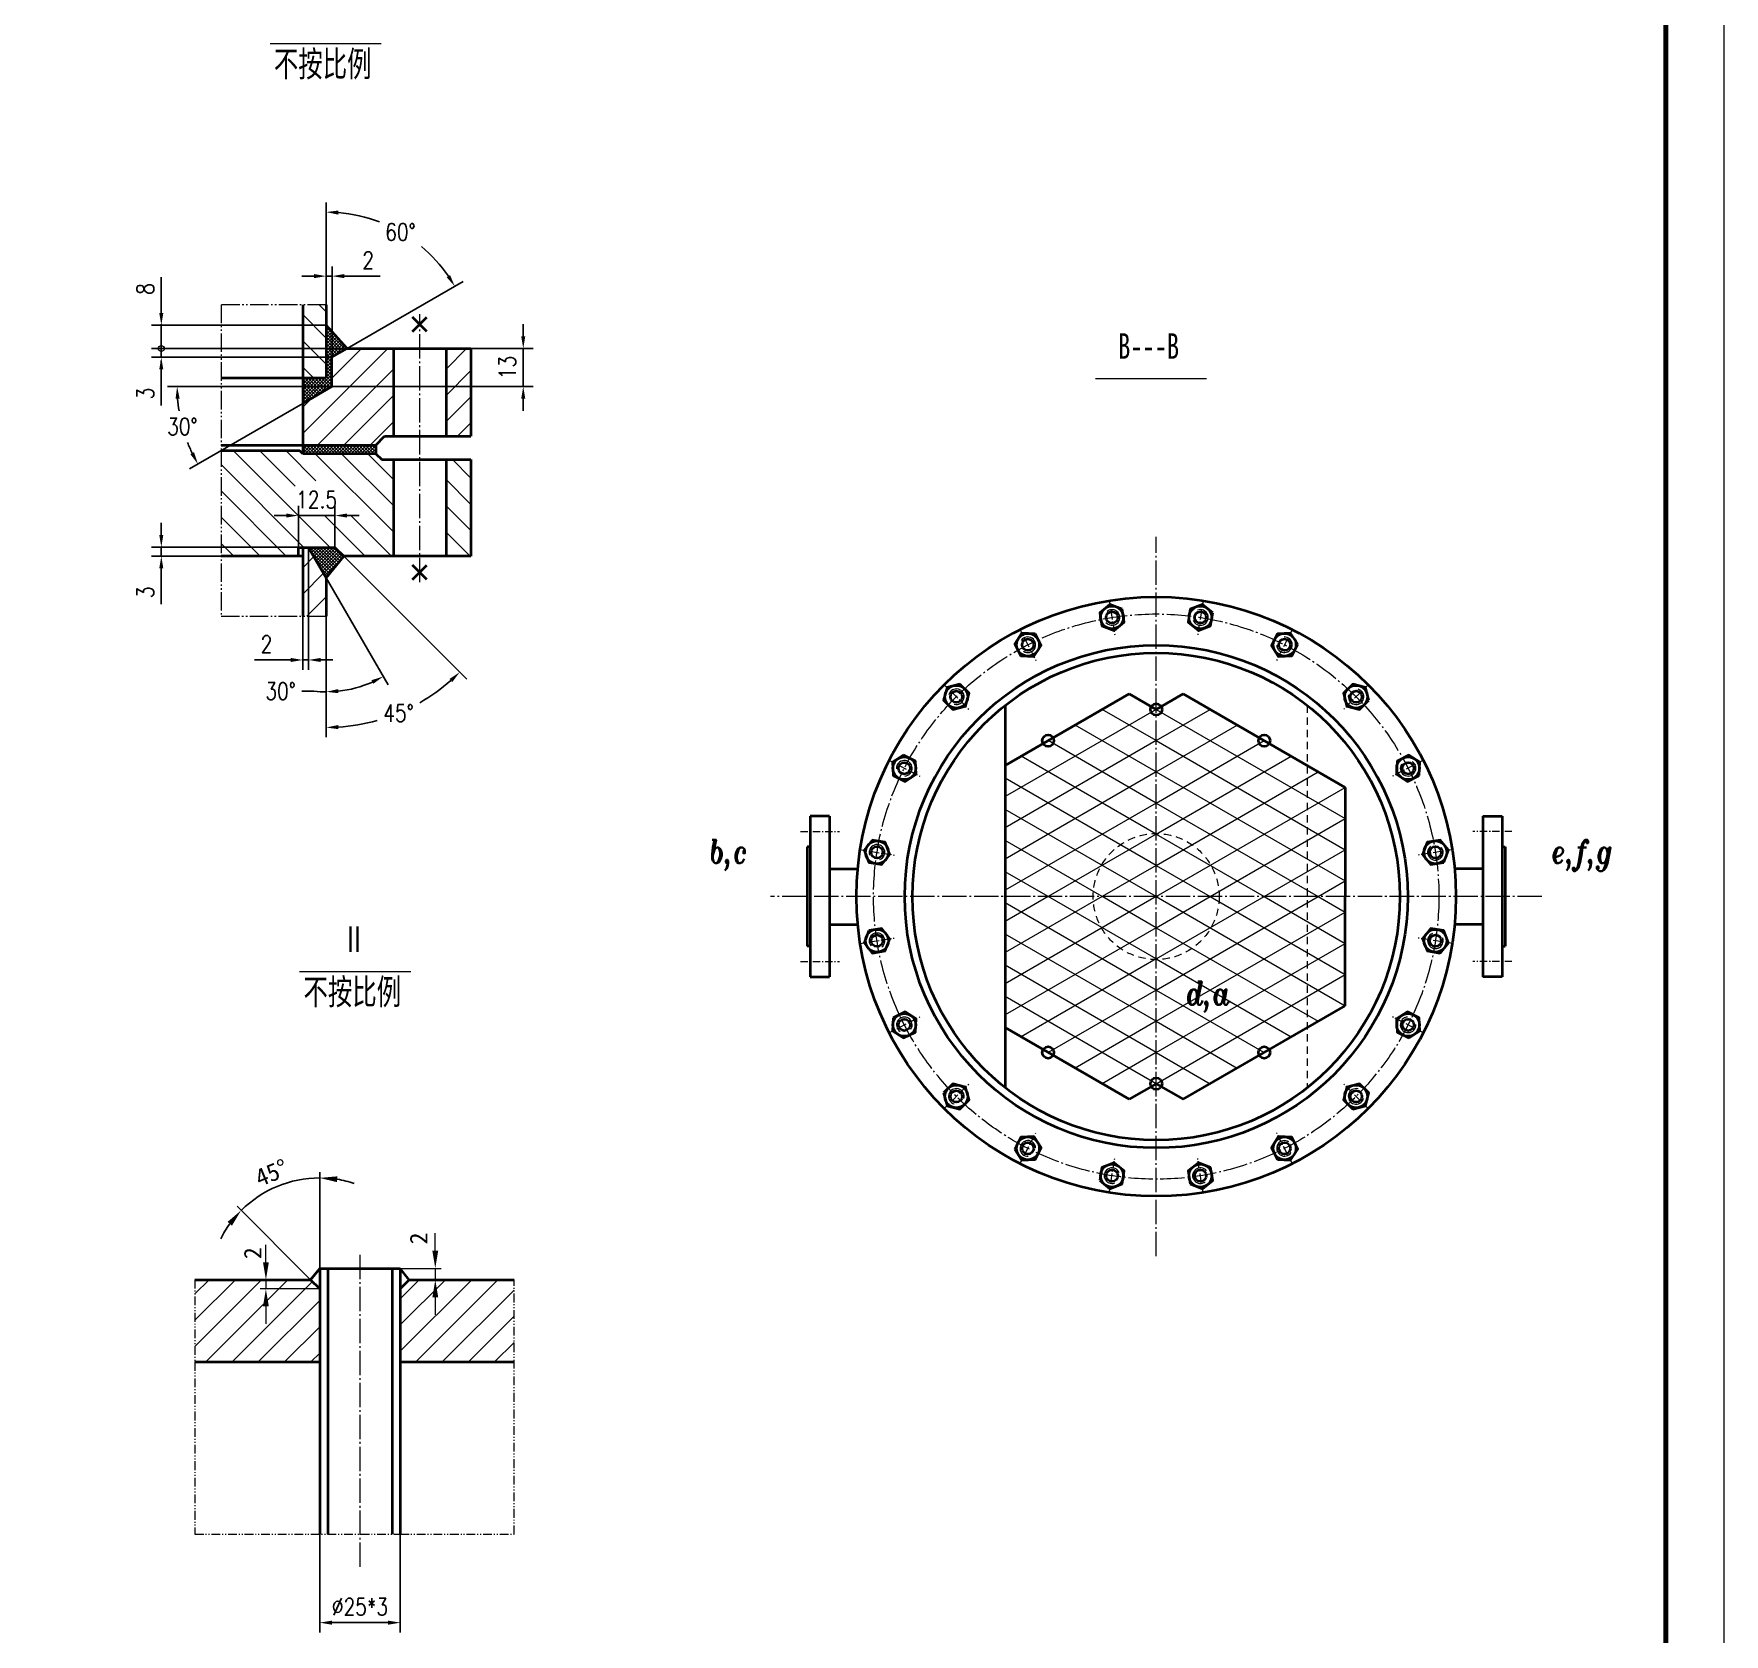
# Model space of a CAD drawing. Extents: x 577 to 4141, y -1551 to 10575.
# Drawn here: x 2407 to 4141, y 7251 to 8893 of the extents above; entities that cross this region are included whole.
import ezdxf

# ---------------------------------------------------------------- set-up
doc = ezdxf.new("R2010")
doc.units = 0
doc.header["$LTSCALE"] = 10
doc.header["$PDMODE"] = 1
for name, pattern in [('JXX-L', [2.95, 1.9, -0.25, 0.15, -0.25, 0.15, -0.25]), ('JXX-S', [1.7, 0.9, -0.2, 0.1, -0.2, 0.1, -0.2]), ('XX-L', [1.25, 0.75, -0.5]), ('ZXX-L', [3.28, 2.5, -0.3, 0.18, -0.3]), ('ZXX-S', [1.27, 0.75, -0.2, 0.12, -0.2])]:
    doc.linetypes.add(name, pattern=pattern)
doc.layers.get('Defpoints').update_dxf_attribs({"linetype": 'CONTINUOUS'})
doc.layers.add('5剖面线层', color=2, linetype='CONTINUOUS')
doc.layers.add('7标注层', color=4, linetype='CONTINUOUS')
for name, color, linetype, lineweight in [('A 粗实线', 1, 'CONTINUOUS', 40), ('B 细实线', 7, 'CONTINUOUS', 18), ('C 文 字', 2, 'CONTINUOUS', 20), ('D 短中心线', 3, 'ZXX-S', 18), ('E 长中心线', 3, 'ZXX-L', 18), ('G 长虚线', 6, 'XX-L', 20), ('H 短双点线', 3, 'JXX-S', 18), ('I 长双点线', 3, 'JXX-L', 18), ('J 标注尺寸', 2, 'CONTINUOUS', 18)]:
    doc.layers.add(name, color=color, linetype=linetype, lineweight=lineweight)
doc.styles.add('ITALICT', font='ITALICT.shx', dxfattribs={"width": 0.7})
doc.styles.get("Standard").update_dxf_attribs({"font": 'SIMFANG.TTF'})
doc.styles.add('style2', font='SIMFANG.TTF', dxfattribs={"width": 0.7})
doc.styles.add('TH_GBDIM', font='romans.shx', dxfattribs={"width": 0.8, "bigfont": 'gbcbig.shx'})
doc.dimstyles.new('TH_GBDIM', dxfattribs={"dimscale": 5, "dimtxt": 3.5, "dimasz": 2.5, "dimexe": 2, "dimexo": 0, "dimgap": 1.5, "dimtad": 1, "dimdec": 1, "dimzin": 0, "dimdsep": 46, "dimtxsty": 'TH_GBDIM', "dimcen": 2.5, "dimclrd": 130, "dimclre": 130, "dimclrt": 3, "dimadec": 0, "dimazin": 0, "dimtfac": 0.714286, "dimtdec": 1, "dimtmove": 0, "dimatfit": 3, "dimfxl": 0, "dimtolj": 1, "dimtzin": 0, "dimlwd": -1, "dimlwe": -1, "dimarcsym": 0})
doc.dimstyles.new('通用标注4.0', dxfattribs={"dimscale": 6, "dimtxt": 3, "dimasz": 3, "dimexe": 1, "dimexo": 0, "dimgap": 1, "dimtad": 1, "dimdec": 0, "dimzin": 0, "dimdsep": 46, "dimtxsty": 'Standard', "dimcen": 0, "dimadec": 0, "dimazin": 0, "dimtfac": 0.375, "dimtdec": 0, "dimtmove": 2, "dimatfit": 3, "dimfxl": 0, "dimtzin": 0, "dimarcsym": 0})

# ---------------------------------------------------------------- blocks, each defined once
blk = doc.blocks.new('*D97')
at = {"layer": '7标注层', "color": 130}
for p, q in [((2706.9, 8615), (2706.9, 8720)), ((2728.5, 8570), (2847.6, 8638.8))]:
    blk.add_line(p, q, dxfattribs=at)
for start, end in [(68.9615, 85.3016), (34.6984, 50.1332)]:
    blk.add_arc((2706.9, 8557.5), 152.5, start, end, dxfattribs=at)
for points in [[(2719.3, 8707.4), (2719.4, 8711.6), (2706.9, 8710)], [(2834, 8645.4), (2830.5, 8643.2), (2838.9, 8633.8)]]:
    blk.add_solid(points, dxfattribs=at)
at = {"layer": 'Defpoints', "color": 0}
for p in [(2804.9, 8674.3), (2706.9, 8615), (2728.5, 8570), (2712.9, 8561), (2706.9, 8540)]:
    blk.add_point(p, dxfattribs=at)
at = {"layer": '7标注层', "color": 3, "insert": (2783.1, 8689.6), "char_height": 17.5, "attachment_point": 5, "style": 'TH_GBDIM'}
blk.add_mtext('\\A1;60°{}{}', dxfattribs=at)
blk = doc.blocks.new('*D96')
at = {"layer": '7标注层', "color": 130}
for p, q in [((2706.9, 8615), (2706.9, 8654.3)), ((2712.9, 8561), (2712.9, 8654.3)), ((2694.4, 8644.3), (2681.9, 8644.3)), ((2706.9, 8644.3), (2712.9, 8644.3)), ((2725.4, 8644.3), (2762.2, 8644.3))]:
    blk.add_line(p, q, dxfattribs=at)
for points in [[(2694.4, 8646.4), (2694.4, 8642.2), (2706.9, 8644.3)], [(2725.4, 8646.4), (2725.4, 8642.2), (2712.9, 8644.3)]]:
    blk.add_solid(points, dxfattribs=at)
at = {"layer": 'Defpoints', "color": 0}
for p in [(2712.9, 8644.3), (2706.9, 8615), (2712.9, 8561)]:
    blk.add_point(p, dxfattribs=at)
at = {"layer": '7标注层', "color": 3, "insert": (2750, 8660.5), "char_height": 17.5, "attachment_point": 5, "style": 'TH_GBDIM'}
blk.add_mtext('\\A1;2{}{}', dxfattribs=at)
blk = doc.blocks.new('*D95')
at = {"layer": '7标注层', "color": 130}
for p, q in [((2909.1, 8582.5), (2909.1, 8595)), ((2855.4, 8570), (2919.1, 8570)), ((2909.1, 8570), (2909.1, 8531)), ((2712.9, 8531), (2919.1, 8531)), ((2909.1, 8518.5), (2909.1, 8506))]:
    blk.add_line(p, q, dxfattribs=at)
for points in [[(2907, 8582.5), (2911.2, 8582.5), (2909.1, 8570)], [(2907, 8518.5), (2911.2, 8518.5), (2909.1, 8531)]]:
    blk.add_solid(points, dxfattribs=at)
at = {"layer": 'Defpoints', "color": 0}
for p in [(2855.4, 8570), (2712.9, 8531), (2909.1, 8531)]:
    blk.add_point(p, dxfattribs=at)
at = {"layer": '7标注层', "color": 3, "insert": (2892.9, 8550.5), "char_height": 17.5, "attachment_point": 5, "rotation": 90, "style": 'TH_GBDIM'}
blk.add_mtext('\\A1;13{}{}', dxfattribs=at)
blk = doc.blocks.new('*D82')
at = {"layer": '7标注层', "color": 130}
for p, q in [((2700.3, 7353.2), (2700.3, 7252.5)), ((2782.9, 7353.2), (2782.9, 7252.5)), ((2712.8, 7262.5), (2770.4, 7262.5))]:
    blk.add_line(p, q, dxfattribs=at)
for points in [[(2712.8, 7264.6), (2712.8, 7260.4), (2700.3, 7262.5)], [(2770.4, 7264.6), (2770.4, 7260.4), (2782.9, 7262.5)]]:
    blk.add_solid(points, dxfattribs=at)
at = {"layer": 'Defpoints', "color": 0}
for p in [(2700.3, 7353.2), (2782.9, 7353.2), (2782.9, 7262.5)]:
    blk.add_point(p, dxfattribs=at)
at = {"layer": '7标注层', "color": 3, "insert": (2741.6, 7278.8), "char_height": 17.5, "attachment_point": 5, "style": 'TH_GBDIM'}
blk.add_mtext('\\A1;%%c25*3{}{}', dxfattribs=at)
blk = doc.blocks.new('*D77')
at = {"layer": 'Defpoints', "color": 0}
for p in [(2670.8, 7715.1), (2691, 7614.3), (2700.3, 7626.1), (2700.3, 7605), (2700.3, 7353.2)]:
    blk.add_point(p, dxfattribs=at)
at = {"layer": 'J 标注尺寸', "color": 0, "lineweight": -2}
for p, q in [((2700.3, 7626.1), (2700.3, 7724.9)), ((2691, 7614.3), (2615.5, 7689.8))]:
    blk.add_line(p, q, dxfattribs=at)
for start, end in [(90, 135), (71.8709, 80.9355), (144.0645, 153.1291)]:
    blk.add_arc((2700.3, 7605), 113.9, start, end, dxfattribs=at)
at = {"layer": 'J 标注尺寸', "color": 0}
for points in [[(2718, 7714.5), (2718.4, 7720.5), (2700.3, 7718.9)], [(2605.8, 7673.8), (2610.3, 7669.9), (2619.7, 7685.6)]]:
    blk.add_solid(points, dxfattribs=at)
at = {"layer": 'J 标注尺寸', "color": 0, "insert": (2650.9, 7724.1), "char_height": 18, "attachment_point": 5, "rotation": 22.5}
blk.add_mtext('45°', dxfattribs=at)
blk = doc.blocks.new('*D98')
at = {"layer": '7标注层', "color": 130}
for p, q in [((2712.9, 8531), (2544, 8531)), ((2682.9, 8513.7), (2566.6, 8446.5))]:
    blk.add_line(p, q, dxfattribs=at)
for start, end in [(184.5088, 189.0063), (201.1675, 205.4912)]:
    blk.add_arc((2712.9, 8531), 158.9, start, end, dxfattribs=at)
for points in [[(2552.4, 8518.4), (2556.6, 8518.6), (2554, 8531)], [(2571.3, 8463.6), (2567.6, 8461.6), (2575.3, 8451.5)]]:
    blk.add_solid(points, dxfattribs=at)
at = {"layer": 'Defpoints', "color": 0}
for p in [(2712.9, 8531), (2712.9, 8531), (2919.1, 8531), (2556.4, 8503.4), (2682.9, 8513.7)]:
    blk.add_point(p, dxfattribs=at)
at = {"layer": '7标注层', "color": 3, "insert": (2559.4, 8489.9), "char_height": 17.5, "attachment_point": 5, "style": 'TH_GBDIM'}
blk.add_mtext('\\A1;30°{}{}', dxfattribs=at)
blk = doc.blocks.new('*D90')
at = {"layer": '7标注层', "color": 130}
for p, q in [((2724.9, 8357), (2851.1, 8230.8)), ((2706.9, 8295.4), (2706.9, 8171.1))]:
    blk.add_line(p, q, dxfattribs=at)
for start, end in [(299.6885, 311.3057), (273.6943, 285.6692)]:
    blk.add_arc((2706.9, 8375), 193.9, start, end, dxfattribs=at)
for points in [[(2833.4, 8230.8), (2836.3, 8227.8), (2844, 8237.9)], [(2719.4, 8179.4), (2719.3, 8183.6), (2706.9, 8181.1)]]:
    blk.add_solid(points, dxfattribs=at)
at = {"layer": 'Defpoints', "color": 0}
for p in [(2715.9, 8366), (2724.9, 8357), (2706.9, 8334.8), (2706.9, 8295.4), (2757.1, 8187.7)]:
    blk.add_point(p, dxfattribs=at)
at = {"layer": '7标注层', "color": 3, "insert": (2781.1, 8195.8), "char_height": 17.5, "attachment_point": 5, "style": 'TH_GBDIM'}
blk.add_mtext('\\A1;45°{}{}', dxfattribs=at)
blk = doc.blocks.new('*D72')
at = {"layer": '7标注层', "color": 130}
for p, q in [((2537.8, 8378.5), (2537.8, 8391)), ((2678.4, 8366), (2527.8, 8366)), ((2537.8, 8366), (2537.8, 8357)), ((2599, 8357), (2527.8, 8357)), ((2537.8, 8344.5), (2537.8, 8307.6))]:
    blk.add_line(p, q, dxfattribs=at)
for points in [[(2535.7, 8378.5), (2539.8, 8378.5), (2537.8, 8366)], [(2535.7, 8344.5), (2539.8, 8344.5), (2537.8, 8357)]]:
    blk.add_solid(points, dxfattribs=at)
at = {"layer": 'Defpoints', "color": 0}
for p in [(2678.4, 8366), (2537.8, 8357), (2599, 8357)]:
    blk.add_point(p, dxfattribs=at)
at = {"layer": '7标注层', "color": 3, "insert": (2521.5, 8319.8), "char_height": 17.5, "attachment_point": 5, "rotation": 90, "style": 'TH_GBDIM'}
blk.add_mtext('\\A1;3{}{}', dxfattribs=at)
blk = doc.blocks.new('*D75')
at = {"layer": '7标注层', "color": 130}
for p, q in [((2665.9, 8398.6), (2653.4, 8398.6)), ((2678.4, 8366), (2678.4, 8408.6)), ((2678.4, 8398.6), (2715.9, 8398.6)), ((2715.9, 8366), (2715.9, 8408.6)), ((2728.4, 8398.6), (2740.9, 8398.6))]:
    blk.add_line(p, q, dxfattribs=at)
for points in [[(2665.9, 8400.7), (2665.9, 8396.5), (2678.4, 8398.6)], [(2728.4, 8400.7), (2728.4, 8396.5), (2715.9, 8398.6)]]:
    blk.add_solid(points, dxfattribs=at)
at = {"layer": 'Defpoints', "color": 0}
for p in [(2715.9, 8398.6), (2678.4, 8366), (2715.9, 8366)]:
    blk.add_point(p, dxfattribs=at)
at = {"layer": '7标注层', "color": 3, "insert": (2697.1, 8414.9), "char_height": 17.5, "attachment_point": 5, "style": 'TH_GBDIM'}
blk.add_mtext('\\A1;12.5{}{}', dxfattribs=at)
blk = doc.blocks.new('*D91')
at = {"layer": '7标注层', "color": 130}
for p, q in [((2688.9, 8366), (2688.9, 8240.4)), ((2682.9, 8295.4), (2682.9, 8240.4)), ((2670.4, 8250.4), (2633.5, 8250.4)), ((2688.9, 8250.4), (2682.9, 8250.4)), ((2701.4, 8250.4), (2713.9, 8250.4))]:
    blk.add_line(p, q, dxfattribs=at)
for points in [[(2670.4, 8252.5), (2670.4, 8248.3), (2682.9, 8250.4)], [(2701.4, 8252.5), (2701.4, 8248.3), (2688.9, 8250.4)]]:
    blk.add_solid(points, dxfattribs=at)
at = {"layer": 'Defpoints', "color": 0}
for p in [(2688.9, 8366), (2682.9, 8295.4), (2682.9, 8250.4)]:
    blk.add_point(p, dxfattribs=at)
at = {"layer": '7标注层', "color": 3, "insert": (2645.7, 8266.6), "char_height": 17.5, "attachment_point": 5, "style": 'TH_GBDIM'}
blk.add_mtext('\\A1;2{}{}', dxfattribs=at)
blk = doc.blocks.new('*D89')
at = {"layer": '7标注层', "color": 130}
for p, q in [((2706.9, 8334.8), (2770.4, 8224.8)), ((2706.9, 8295.4), (2706.9, 8207.7)), ((2694.4, 8218.4), (2681.9, 8218.4))]:
    blk.add_line(p, q, dxfattribs=at)
for start, end in [(276.1206, 293.8794), (263.8794, 270)]:
    blk.add_arc((2706.9, 8334.8), 117.1, start, end, dxfattribs=at)
for points in [[(2719.5, 8216.3), (2719.2, 8220.5), (2706.9, 8217.7)], [(2753.3, 8229.6), (2755.2, 8225.9), (2765.4, 8233.4)]]:
    blk.add_solid(points, dxfattribs=at)
at = {"layer": 'Defpoints', "color": 0}
for p in [(2688.9, 8366), (2706.9, 8334.8), (2706.9, 8334.8), (2706.9, 8295.4), (2746.9, 8224.8)]:
    blk.add_point(p, dxfattribs=at)
at = {"layer": '7标注层', "color": 3, "insert": (2660.1, 8218.4), "char_height": 17.5, "attachment_point": 5, "style": 'TH_GBDIM'}
blk.add_mtext('\\A1;30°{}{}', dxfattribs=at)

msp = doc.modelspace()

# ---------------------------------------------------------------- hatches: boundary and pattern name
at = {"layer": '5剖面线层'}
h = msp.add_hatch(dxfattribs=at)
h.set_pattern_fill('ANSI31', color=256, scale=6, angle=90, style=0)
h.set_pattern_definition([(135, (-12826.385, -5008.993), (-13.470384, -13.470384), [])])
h.paths.add_polyline_path([(2706.87, 8614.99), (2682.87, 8614.99), (2682.87, 8539.99), (2706.87, 8539.99)])
h = msp.add_hatch(dxfattribs=at)
h.set_pattern_fill('ANSI37', color=256, scale=0.75, style=0)
h.set_pattern_definition([(135, (31050.663, -4035.2118), (1.68379802, 1.68379802), []), (45, (31050.663, -4035.2118), (1.68379802, -1.68379802), [])])
h.paths.add_polyline_path([(2706.87, 8593.99), (2728.46, 8569.99), (2712.87, 8560.99), (2712.87, 8530.99), (2682.87, 8513.67), (2682.87, 8539.99), (2706.87, 8539.99)])
h.paths.add_polyline_path([(2682.87, 8470.99), (2757.87, 8470.99), (2757.87, 8461.99), (2682.87, 8461.99)])
h.paths.add_polyline_path([(2688.87, 8365.98), (2715.87, 8365.98), (2724.87, 8356.98), (2706.87, 8334.8)])
h = msp.add_hatch(dxfattribs=at)
h.set_pattern_fill('ANSI31', color=256, scale=6, style=0)
h.set_pattern_definition([(45, (-12826.385, -5008.993), (-13.470384, 13.470384), [])])
h.paths.add_polyline_path([(2682.87, 8295.45), (2706.87, 8295.45), (2706.87, 8334.8), (2688.87, 8365.98), (2682.87, 8365.98)])
at = {"layer": 'B 细实线'}
h = msp.add_hatch(dxfattribs=at)
h.set_pattern_fill('ANSI31', color=256, style=0)
h.set_pattern_definition([(45, (-12284.266, 6267.518), (-13.470384, 13.470384), [])])
h.paths.add_polyline_path([(2572.25, 7530.08), (2700.26, 7530.08), (2700.26, 7605.05), (2691, 7614.3), (2572.25, 7614.3)])
h.paths.add_polyline_path([(2782.93, 7605.05), (2782.93, 7530.08), (2899.62, 7530.08), (2899.62, 7614.3), (2792.18, 7614.3)])

# ---------------------------------------------------------------- linework, layer by layer
at = {"layer": '5剖面线层'}
for p, q in [((2682.87, 8482.72), (2770.14, 8569.99)), ((2712.87, 8539.66), (2743.2, 8569.99)), ((2829.87, 8548.9), (2850.96, 8569.99)), ((2698.08, 8470.99), (2775.87, 8548.78)), ((2829.87, 8521.96), (2855.37, 8547.46)), ((2682.87, 8509.66), (2692.35, 8519.14)), ((2725.02, 8470.99), (2775.87, 8521.84)), ((2829.87, 8495.02), (2855.37, 8520.52)), ((2751.96, 8470.99), (2775.87, 8494.9)), ((2841.78, 8479.99), (2855.37, 8493.58)), ((2710.89, 8365.98), (2611.89, 8464.99)), ((2675.23, 8428.59), (2638.83, 8464.99)), ((2696.37, 8434.39), (2665.77, 8464.99)), ((2683.95, 8365.98), (2599.04, 8450.89)), ((2775.87, 8381.83), (2695.71, 8461.99)), ((2775.87, 8408.77), (2722.65, 8461.99)), ((2775.87, 8435.71), (2749.59, 8461.99)), ((2855.37, 8437.03), (2836.41, 8455.99)), ((2855.37, 8410.09), (2829.87, 8435.59)), ((2666.01, 8356.98), (2599.04, 8423.95)), ((2639.07, 8356.98), (2599.04, 8397.01)), ((2746.84, 8356.98), (2705.19, 8398.63)), ((2773.78, 8356.98), (2732.13, 8398.63)), ((2855.37, 8383.15), (2829.87, 8408.65)), ((2854.6, 8356.98), (2829.87, 8381.71)), ((2612.13, 8356.98), (2599.04, 8370.07))]:
    msp.add_line(p, q, dxfattribs=at)
at = {"layer": '7标注层', "color": 130}
for p, q in [((2537.76, 8606.49), (2537.76, 8643.32)), ((2706.87, 8593.99), (2527.76, 8593.99)), ((2537.76, 8582.49), (2537.76, 8594.99)), ((2537.76, 8569.99), (2537.76, 8593.99)), ((2728.46, 8569.99), (2527.76, 8569.99)), ((2728.46, 8569.99), (2527.76, 8569.99)), ((2537.76, 8569.99), (2537.76, 8560.99)), ((2712.87, 8560.99), (2527.76, 8560.99)), ((2537.76, 8557.49), (2537.76, 8544.99)), ((2537.76, 8548.49), (2537.76, 8511.66))]:
    msp.add_line(p, q, dxfattribs=at)
for points in [[(2535.67, 8606.49), (2539.84, 8606.49), (2537.76, 8593.99)], [(2535.67, 8548.49), (2539.84, 8548.49), (2537.76, 8560.99)]]:
    msp.add_solid(points, dxfattribs=at)
at = {"layer": 'A 粗实线'}
for p, q in [((2682.87, 8614.99), (2682.87, 8461.99)), ((2706.87, 8614.99), (2706.87, 8539.99)), ((2795.53, 8587.43), (2810.22, 8602.11)), ((2810.22, 8587.43), (2795.53, 8602.11)), ((2728.46, 8569.99), (2706.87, 8593.99)), ((2712.87, 8560.99), (2728.46, 8569.99)), ((2728.46, 8569.99), (2855.37, 8569.99)), ((2775.87, 8569.99), (2775.87, 8479.99)), ((2829.87, 8569.99), (2829.87, 8479.99)), ((2855.37, 8569.99), (2855.37, 8479.99)), ((2712.87, 8530.99), (2712.87, 8560.99)), ((2599.04, 8539.99), (2706.87, 8539.99)), ((2682.87, 8539.99), (2706.87, 8539.99)), ((2682.87, 8513.67), (2712.87, 8530.99)), ((2599.04, 8470.99), (2757.87, 8470.99)), ((2679.87, 8464.99), (2599.04, 8464.99)), ((2682.87, 8461.99), (2679.87, 8464.99)), ((2757.87, 8470.99), (2766.87, 8479.99)), ((2757.87, 8470.99), (2757.87, 8461.99)), ((2766.87, 8479.99), (2855.37, 8479.99)), ((2757.87, 8461.99), (2682.87, 8461.99)), ((2757.87, 8461.99), (2763.87, 8455.99)), ((2763.87, 8455.99), (2855.37, 8455.99)), ((2775.87, 8455.99), (2775.87, 8356.98)), ((2829.87, 8455.99), (2829.87, 8356.98)), ((2855.37, 8455.99), (2855.37, 8356.98)), ((2678.37, 8365.98), (2715.87, 8365.98)), ((2678.37, 8356.98), (2678.37, 8365.98)), ((2682.87, 8365.98), (2682.87, 8295.45)), ((2688.87, 8365.98), (2706.87, 8334.8)), ((2715.87, 8365.98), (2724.87, 8356.98)), ((2682.87, 8356.98), (2599.04, 8356.98)), ((2706.87, 8334.8), (2724.87, 8356.98)), ((2855.37, 8356.98), (2724.87, 8356.98)), ((2810.22, 8333.02), (2795.53, 8347.7)), ((2795.53, 8333.02), (2810.22, 8347.7)), ((2706.87, 8334.8), (2706.87, 8295.45)), ((3530.73, 8215.6), (3403.44, 8142.12)), ((3403.44, 8203.76), (3403.44, 7811.45)), ((3558.44, 8199.6), (3530.73, 8215.6)), ((3558.44, 8199.6), (3586.15, 8215.6)), ((3586.15, 8215.6), (3752.43, 8119.6)), ((3752.43, 8119.6), (3752.43, 8007.6)), ((3203.44, 8090.1), (3203.44, 7925.1)), ((3223.44, 8090.1), (3203.44, 8090.1)), ((3223.44, 8090.1), (3223.44, 7925.1)), ((3893.44, 8090.1), (3893.44, 7925.1)), ((3893.44, 8090.1), (3913.44, 8090.1)), ((3913.44, 8090.1), (3913.44, 7925.1)), ((3200.44, 8058.6), (3200.44, 7956.6)), ((3203.44, 8058.6), (3200.44, 8058.6)), ((3913.44, 8058.6), (3916.44, 8058.6)), ((3916.44, 8058.6), (3916.44, 7956.6)), ((3223.44, 8036.1), (3252.26, 8036.1)), ((3893.44, 8036.1), (3864.61, 8036.1)), ((3752.43, 7895.6), (3752.43, 8007.6)), ((3223.44, 7979.1), (3252.26, 7979.1)), ((3893.44, 7979.1), (3864.61, 7979.1)), ((3200.44, 7956.6), (3200.44, 7956.6)), ((3203.44, 7956.6), (3200.44, 7956.6)), ((3913.44, 7956.6), (3916.44, 7956.6)), ((3916.44, 7956.6), (3916.44, 7956.6)), ((3203.44, 7925.1), (3223.44, 7925.1)), ((3913.44, 7925.1), (3893.44, 7925.1)), ((3586.15, 7799.6), (3752.43, 7895.6)), ((3530.73, 7799.6), (3403.44, 7873.09)), ((3558.44, 7815.6), (3530.73, 7799.6)), ((3558.44, 7815.6), (3586.15, 7799.6)), ((2572.25, 7614.3), (2691, 7614.3)), ((2691, 7614.3), (2700.26, 7626.08)), ((2700.26, 7605.05), (2691, 7614.3)), ((2700.26, 7626.08), (2700.26, 7353.17)), ((2700.26, 7626.08), (2782.93, 7626.08)), ((2708.52, 7626.08), (2708.52, 7353.17)), ((2774.66, 7626.08), (2774.66, 7353.17)), ((2782.93, 7626.08), (2782.93, 7353.17)), ((2792.18, 7614.3), (2782.93, 7626.08)), ((2782.93, 7605.05), (2792.18, 7614.3)), ((2792.18, 7614.3), (2899.62, 7614.3)), ((2572.25, 7530.08), (2700.26, 7530.08)), ((2782.93, 7530.08), (2899.62, 7530.08))]:
    msp.add_line(p, q, dxfattribs=at)
at = {"layer": 'A 粗实线', "color": 5, "lineweight": 120}
msp.add_lwpolyline([(4081.15, 5588.94), (4081.15, 10514.94), (727.15, 10514.94), (727.15, 5588.94)], close=True, dxfattribs=at)
at = {"layer": 'A 粗实线'}
for points in [[(3523.56, 8302.53), (3510.96, 8307.37), (3500.47, 8298.87), (3502.58, 8285.54), (3515.18, 8280.7), (3525.68, 8289.2)], [(3616.41, 8298.87), (3605.92, 8307.37), (3593.31, 8302.53), (3591.2, 8289.2), (3601.69, 8280.7), (3614.3, 8285.54)], [(3434.13, 8277.32), (3420.65, 8278.03), (3413.3, 8266.7), (3419.43, 8254.67), (3432.91, 8253.97), (3440.26, 8265.29)], [(3703.58, 8266.7), (3696.22, 8278.03), (3682.74, 8277.32), (3676.61, 8265.29), (3683.97, 8253.97), (3697.45, 8254.67)], [(3356.87, 8225.71), (3343.83, 8222.21), (3340.34, 8209.17), (3349.88, 8199.63), (3362.92, 8203.12), (3366.42, 8216.16)], [(3776.54, 8209.17), (3773.05, 8222.21), (3760.01, 8225.71), (3750.46, 8216.16), (3753.95, 8203.12), (3766.99, 8199.63)], [(3299.34, 8152.74), (3288.02, 8145.39), (3288.72, 8131.91), (3300.75, 8125.78), (3312.08, 8133.13), (3311.37, 8146.61)], [(3828.15, 8131.91), (3828.86, 8145.39), (3817.54, 8152.74), (3805.51, 8146.61), (3804.8, 8133.13), (3816.12, 8125.78)], [(3267.17, 8065.57), (3258.68, 8055.08), (3263.51, 8042.48), (3276.85, 8040.37), (3285.34, 8050.86), (3280.5, 8063.46)], [(3853.36, 8042.48), (3858.2, 8055.08), (3849.71, 8065.57), (3836.37, 8063.46), (3831.53, 8050.86), (3840.03, 8040.37)], [(3263.51, 7972.73), (3258.68, 7960.13), (3267.17, 7949.64), (3280.5, 7951.75), (3285.34, 7964.35), (3276.85, 7974.84)], [(3849.71, 7949.64), (3858.2, 7960.13), (3853.36, 7972.73), (3840.03, 7974.84), (3831.53, 7964.35), (3836.37, 7951.75)], [(3288.72, 7883.3), (3288.02, 7869.82), (3299.34, 7862.47), (3311.37, 7868.6), (3312.08, 7882.08), (3300.75, 7889.43)], [(3817.54, 7862.47), (3828.86, 7869.82), (3828.15, 7883.3), (3816.12, 7889.43), (3804.8, 7882.08), (3805.51, 7868.6)], [(3340.34, 7806.04), (3343.83, 7793), (3356.87, 7789.5), (3366.42, 7799.05), (3362.92, 7812.09), (3349.88, 7815.58)], [(3760.01, 7789.5), (3773.05, 7793), (3776.54, 7806.04), (3766.99, 7815.58), (3753.95, 7812.09), (3750.46, 7799.05)], [(3413.3, 7748.51), (3420.65, 7737.18), (3434.13, 7737.89), (3440.26, 7749.92), (3432.91, 7761.24), (3419.43, 7760.54)], [(3682.74, 7737.89), (3696.22, 7737.18), (3703.58, 7748.51), (3697.45, 7760.54), (3683.97, 7761.24), (3676.61, 7749.92)], [(3500.47, 7716.34), (3510.96, 7707.84), (3523.56, 7712.68), (3525.68, 7726.01), (3515.18, 7734.51), (3502.58, 7729.67)], [(3593.31, 7712.68), (3605.92, 7707.84), (3616.41, 7716.34), (3614.3, 7729.67), (3601.69, 7734.51), (3591.2, 7726.01)]]:
    msp.add_lwpolyline(points, close=True, dxfattribs=at)
for centre, radius in [((3558.44, 8007.6), 307.5), ((3513.07, 8294.03), 11.69), ((3513.07, 8294.03), 6), ((3603.8, 8294.03), 11.69), ((3603.8, 8294.03), 6), ((3426.78, 8266), 11.69), ((3426.78, 8266), 6), ((3690.1, 8266), 11.69), ((3690.1, 8266), 6), ((3558.44, 8007.6), 258), ((3558.44, 8007.6), 250), ((3353.38, 8212.67), 11.69), ((3763.5, 8212.67), 11.69), ((3353.38, 8212.67), 6), ((3558.44, 8199.6), 6), ((3763.5, 8212.67), 6), ((3447.59, 8167.6), 6), ((3669.29, 8167.6), 6), ((3300.05, 8139.26), 11.69), ((3816.83, 8139.26), 11.69), ((3300.05, 8139.26), 6), ((3816.83, 8139.26), 6), ((3272.01, 8052.97), 11.69), ((3844.87, 8052.97), 11.69), ((3272.01, 8052.97), 6), ((3844.87, 8052.97), 6), ((3272.01, 7962.24), 11.69), ((3272.01, 7962.24), 6), ((3844.87, 7962.24), 11.69), ((3844.87, 7962.24), 6), ((3300.05, 7875.95), 11.69), ((3300.05, 7875.95), 6), ((3816.83, 7875.95), 11.69), ((3816.83, 7875.95), 6), ((3447.59, 7847.6), 6), ((3669.29, 7847.6), 6), ((3558.44, 7815.6), 6), ((3353.38, 7802.54), 11.69), ((3353.38, 7802.54), 6), ((3763.5, 7802.54), 11.69), ((3763.5, 7802.54), 6), ((3426.78, 7749.21), 11.69), ((3426.78, 7749.21), 6), ((3690.1, 7749.21), 11.69), ((3690.1, 7749.21), 6), ((3513.07, 7721.18), 11.69), ((3513.07, 7721.18), 6), ((3603.8, 7721.18), 11.69), ((3603.8, 7721.18), 6)]:
    msp.add_circle(centre, radius, dxfattribs=at)
at = {"layer": 'B 细实线'}
for p, q in [((3558.44, 8199.6), (3403.44, 8110.12)), ((3558.44, 8167.6), (3503.01, 8199.6)), ((3558.44, 8167.6), (3613.86, 8199.6)), ((3558.44, 8199.6), (3752.43, 8087.6)), ((3558.44, 8135.6), (3475.3, 8183.6)), ((3558.44, 8135.6), (3641.58, 8183.6)), ((3558.44, 8167.6), (3403.44, 8078.12)), ((3558.44, 8071.6), (3419.87, 8151.6)), ((3558.44, 8103.6), (3447.59, 8167.6)), ((3558.44, 8103.6), (3669.29, 8167.6)), ((3558.44, 8167.6), (3752.43, 8055.6)), ((3558.44, 8071.6), (3697, 8151.6)), ((3558.44, 8135.6), (3403.44, 8046.12)), ((3558.44, 8039.6), (3724.72, 8135.6)), ((3558.44, 8135.6), (3752.43, 8023.6)), ((3558.44, 8039.6), (3403.44, 8129.09)), ((3558.44, 8007.6), (3752.43, 8119.6)), ((3558.44, 8103.6), (3403.44, 8014.12)), ((3558.44, 8103.6), (3724.72, 8007.6)), ((3558.44, 8007.6), (3403.44, 8097.09)), ((3613.86, 8007.6), (3752.43, 8087.6)), ((3503.01, 8007.6), (3403.44, 8065.09)), ((3558.44, 8071.6), (3447.59, 8007.6)), ((3558.44, 8071.6), (3669.29, 8007.6)), ((3669.29, 8007.6), (3752.43, 8055.6)), ((3447.59, 8007.6), (3403.44, 8033.09)), ((3558.44, 8039.6), (3503.01, 8007.6)), ((3558.44, 8039.6), (3613.86, 8007.6)), ((3724.72, 8007.6), (3752.43, 8023.6)), ((3503.01, 8007.6), (3403.44, 7950.12)), ((3558.44, 8007.6), (3403.44, 7918.12)), ((3447.59, 8007.6), (3403.44, 7982.12)), ((3558.44, 7911.6), (3403.44, 8001.09)), ((3558.44, 7943.6), (3447.59, 8007.6)), ((3558.44, 7975.6), (3503.01, 8007.6)), ((3558.44, 7943.6), (3669.29, 8007.6)), ((3558.44, 7911.6), (3724.72, 8007.6)), ((3558.44, 7975.6), (3613.86, 8007.6)), ((3558.44, 8007.6), (3752.43, 7895.6)), ((3613.86, 8007.6), (3752.43, 7927.6)), ((3669.29, 8007.6), (3752.43, 7959.6)), ((3724.72, 8007.6), (3752.43, 7991.6)), ((3558.44, 7879.6), (3752.43, 7991.6)), ((3558.44, 7975.6), (3403.44, 7886.12)), ((3558.44, 7879.6), (3403.44, 7969.09)), ((3558.44, 7975.6), (3724.72, 7879.6)), ((3558.44, 7943.6), (3419.87, 7863.6)), ((3558.44, 7847.6), (3752.43, 7959.6)), ((3558.44, 7943.6), (3697, 7863.6)), ((3558.44, 7847.6), (3403.44, 7937.09)), ((3558.44, 7815.6), (3752.43, 7927.6)), ((3558.44, 7911.6), (3447.59, 7847.6)), ((3558.44, 7911.6), (3669.29, 7847.6)), ((3558.44, 7815.6), (3403.44, 7905.09)), ((3558.44, 7879.6), (3475.3, 7831.6)), ((3558.44, 7879.6), (3641.58, 7831.6)), ((3558.44, 7847.6), (3503.01, 7815.6)), ((3558.44, 7847.6), (3613.86, 7815.6))]:
    msp.add_line(p, q, dxfattribs=at)
msp.add_lwpolyline([(4141.15, 5528.94), (4141.15, 10574.94), (577.15, 10574.94), (577.15, 5528.94)], close=True, dxfattribs=at)
for centre, start, end in [((3513.07, 8294.03), 219, 129), ((3603.8, 8294.03), 201, 111), ((3426.78, 8266), 237, 147), ((3690.1, 8266), 183, 93), ((3353.38, 8212.67), 255, 165), ((3763.5, 8212.67), 165, 75), ((3300.05, 8139.26), 273, 183), ((3816.83, 8139.26), 147, 57), ((3272.01, 8052.97), 291, 201), ((3844.87, 8052.97), 129, 39), ((3272.01, 7962.24), 309, 219), ((3844.87, 7962.24), 111, 21), ((3300.05, 7875.95), 327, 237), ((3816.83, 7875.95), 93, 3), ((3353.38, 7802.54), 345, 255), ((3763.5, 7802.54), 75, 345), ((3426.78, 7749.21), 3, 273), ((3690.1, 7749.21), 57, 327), ((3513.07, 7721.18), 21, 291), ((3603.8, 7721.18), 39, 309)]:
    msp.add_arc(centre, 8, start, end, dxfattribs=at)
at = {"layer": 'C 文 字'}
msp.add_circle((2537.76, 8569.99), 3.09, dxfattribs=at)
at = {"layer": 'D 短中心线'}
for p, q in [((3510.26, 8311.77), (3515.88, 8276.3)), ((3606.61, 8311.77), (3601, 8276.3)), ((3418.63, 8282), (3434.93, 8250)), ((3698.25, 8282), (3681.94, 8250)), ((3340.68, 8225.36), (3366.07, 8199.97)), ((3776.2, 8225.36), (3750.8, 8199.97)), ((3284.05, 8147.41), (3316.05, 8131.11)), ((3832.83, 8147.41), (3800.83, 8131.11)), ((3193.44, 8074.35), (3233.44, 8074.35)), ((3923.44, 8074.35), (3883.44, 8074.35)), ((3254.27, 8055.78), (3289.74, 8050.16)), ((3862.6, 8055.78), (3827.13, 8050.16)), ((3254.27, 7959.43), (3289.74, 7965.05)), ((3862.6, 7959.43), (3827.13, 7965.05)), ((3193.44, 7940.85), (3233.44, 7940.85)), ((3923.44, 7940.85), (3883.44, 7940.85)), ((3284.05, 7867.8), (3316.05, 7884.1)), ((3832.83, 7867.8), (3800.83, 7884.1)), ((3340.68, 7789.85), (3366.07, 7815.24)), ((3776.2, 7789.85), (3750.8, 7815.24)), ((3418.63, 7733.21), (3434.93, 7765.21)), ((3698.25, 7733.21), (3681.94, 7765.21)), ((3510.26, 7703.44), (3515.88, 7738.91)), ((3606.61, 7703.44), (3601, 7738.91))]:
    msp.add_line(p, q, dxfattribs=at)
at = {"layer": 'E 长中心线'}
for p, q in [((2802.87, 8330.2), (2802.87, 8605.16)), ((3558.44, 7638.59), (3558.44, 8376.62)), ((3954.14, 8007.6), (3162.74, 8007.6)), ((2741.59, 7639.89), (2741.59, 7317.7))]:
    msp.add_line(p, q, dxfattribs=at)
msp.add_circle((3558.44, 8007.6), 290, dxfattribs=at)
at = {"layer": 'G 长虚线'}
msp.add_line((3713.44, 8203.76), (3713.44, 7811.45), dxfattribs=at)
msp.add_circle((3558.44, 8007.6), 64.64, dxfattribs=at)
at = {"layer": 'H 短双点线'}
for p, q in [((2572.25, 7614.3), (2572.25, 7530.08)), ((2899.62, 7353.17), (2899.62, 7614.3)), ((2572.25, 7530.08), (2572.25, 7353.17)), ((2572.25, 7353.17), (2782.93, 7353.17)), ((2782.93, 7353.17), (2899.62, 7353.17))]:
    msp.add_line(p, q, dxfattribs=at)
at = {"layer": 'I 长双点线'}
for p, q in [((2599.04, 8614.99), (2599.04, 8295.45)), ((2706.87, 8614.99), (2599.04, 8614.99)), ((2599.04, 8295.45), (2706.87, 8295.45))]:
    msp.add_line(p, q, dxfattribs=at)
at = {"layer": 'J 标注尺寸'}
for p, q in [((2649.31, 8882.93), (2763.3, 8882.93)), ((3496.19, 8539.34), (3610.18, 8539.34)), ((2679.69, 7930.76), (2793.68, 7930.76)), ((2645.07, 7632.3), (2645.07, 7650.3)), ((2818.86, 7644.08), (2818.86, 7662.08)), ((2691, 7614.3), (2639.07, 7614.3)), ((2645.07, 7614.3), (2645.07, 7605.05)), ((2782.93, 7626.08), (2824.86, 7626.08)), ((2792.18, 7614.3), (2824.86, 7614.3)), ((2818.86, 7626.08), (2818.86, 7614.3)), ((2700.26, 7605.05), (2639.07, 7605.05)), ((2818.86, 7596.3), (2818.86, 7578.3)), ((2645.07, 7587.05), (2645.07, 7569.05))]:
    msp.add_line(p, q, dxfattribs=at)
for points in [[(2642.07, 7632.3), (2648.07, 7632.3), (2645.07, 7614.3)], [(2815.86, 7644.08), (2821.86, 7644.08), (2818.86, 7626.08)], [(2815.86, 7596.3), (2821.86, 7596.3), (2818.86, 7614.3)], [(2642.07, 7587.05), (2648.07, 7587.05), (2645.07, 7605.05)]]:
    msp.add_solid(points, dxfattribs=at)

# ---------------------------------------------------------------- texts
at = {"layer": '7标注层', "color": 3, "char_height": 17.5, "attachment_point": 5, "rotation": 90, "style": 'TH_GBDIM'}
for s, insert in [('\\A1;8{}{}', (2521.51, 8631.16)), ('\\A1;3{}{}', (2521.51, 8523.82))]:
    msp.add_mtext(s, dxfattribs=dict(at, insert=insert))
at = {"layer": 'C 文 字'}
for s, height, style, width, p in [('不按比例', 26.25, 'style2', 0.7, (2653.22, 8849.01)), ('B---B', 26.25, 'style2', 0.7, (3519.42, 8559.42)), ('b,c', 24, 'ITALICT', 0.8, (3099.56, 8041.83)), ('e,f,g', 24, 'ITALICT', 0.8, (3963.69, 8041.83)), (' Ⅱ', 26.25, 'style2', 0.7, (2710.47, 7950.83)), ('不按比例', 26.25, 'style2', 0.7, (2683.6, 7896.84)), ('d,a', 24, 'ITALICT', 0.8, (3588.76, 7896.34))]:
    msp.add_text(s, height=height, dxfattribs=dict(at, style=style, width=width)).set_placement(p)
for p in [(2810.74, 7650.67), (2640.5, 7635.5)]:
    msp.add_text('2', height=18, rotation=90, dxfattribs=at).set_placement(p)

# ---------------------------------------------------------------- dimensions: what is measured, and where the dimension line sits
at = {"layer": '7标注层'}
for base, line1, line2, text, picture, middle in [((2804.88, 8674.33), ((2712.87, 8560.99), (2728.46, 8569.99)), ((2706.87, 8614.99), (2706.87, 8539.99)), '60%%d{}{}', '*D97', (2783.11, 8689.57)), ((2556.4, 8503.4), ((2712.87, 8530.99), (2919.12, 8530.99)), ((2682.87, 8513.67), (2712.87, 8530.99)), '30%%d{}{}', '*D98', (2559.4, 8489.87)), ((2746.91, 8224.8), ((2688.87, 8365.98), (2706.87, 8334.8)), ((2706.87, 8334.8), (2706.87, 8295.45)), '30%%d{}{}', '*D89', (2660.06, 8218.4)), ((2757.06, 8187.69), ((2715.87, 8365.98), (2724.87, 8356.98)), ((2706.87, 8334.8), (2706.87, 8295.45)), '45%%d{}{}', '*D90', (2781.08, 8195.84))]:
    dim = msp.add_angular_dim_2l(base=base, line1=line1, line2=line2, text=text, dimstyle='TH_GBDIM', override={"dimtad": 0, "dimtih": 1, "dimtoh": 1, "dimclrt": 3}, dxfattribs=at)
    dim.commit()
    dim.dimension.update_dxf_attribs({"geometry": picture, "text_midpoint": middle})
for base, p1, p2, text, picture, middle in [((2712.87, 8644.29), (2706.87, 8614.99), (2712.87, 8560.99), '2{}{}', '*D96', (2750.04, 8660.54)), ((2682.87, 8250.39), (2688.87, 8365.98), (2682.87, 8295.45), '2{}{}', '*D91', (2645.71, 8266.64)), ((2782.93, 7262.53), (2700.26, 7353.17), (2782.93, 7353.17), '%%c25*3{}{}', '*D82', (2741.59, 7278.78))]:
    dim = msp.add_linear_dim(base=base, p1=p1, p2=p2, text=text, dimstyle='TH_GBDIM', override={"dimgap": 1.5, "dimtad": 1, "dimjust": 0, "dimse1": 0, "dimse2": 0, "dimsd1": 0, "dimsd2": 0, "dimclrt": 3, "dimtvp": 0}, dxfattribs=at)
    dim.commit()
    dim.dimension.update_dxf_attribs({"geometry": picture, "text_midpoint": middle})
for base, p1, p2, text, picture, middle in [((2909.12, 8530.99), (2855.37, 8569.99), (2712.87, 8530.99), '13{}{}', '*D95', (2892.87, 8550.49)), ((2537.76, 8356.98), (2678.37, 8365.98), (2599.04, 8356.98), '3{}{}', '*D72', (2521.51, 8319.82))]:
    dim = msp.add_linear_dim(base=base, p1=p1, p2=p2, angle=90, text=text, dimstyle='TH_GBDIM', override={"dimgap": 1.5, "dimtad": 1, "dimjust": 0, "dimse1": 0, "dimse2": 0, "dimsd1": 0, "dimsd2": 0, "dimclrt": 3, "dimtvp": 0}, dxfattribs=at)
    dim.commit()
    dim.dimension.update_dxf_attribs({"geometry": picture, "text_midpoint": middle})
dim = msp.add_linear_dim(base=(2715.87, 8398.63), p1=(2678.37, 8365.98), p2=(2715.87, 8365.98), text='12.5{}{}', dimstyle='TH_GBDIM', override={"dimgap": 1.5, "dimtad": 1, "dimjust": 0, "dimse1": 0, "dimse2": 0, "dimsd1": 0, "dimsd2": 0, "dimclrt": 3, "dimtvp": 0}, dxfattribs=at)
dim.commit()
dim.dimension.update_dxf_attribs({"geometry": '*D75', "text_midpoint": (2697.12, 8398.63), "dimtype": 160})
at = {"layer": 'J 标注尺寸'}
dim = msp.add_angular_dim_2l(base=(2670.78, 7715.06), line1=((2700.26, 7626.08), (2700.26, 7353.17)), line2=((2700.26, 7605.05), (2691, 7614.3)), dimstyle='通用标注4.0', dxfattribs=at)
dim.commit()
dim.dimension.update_dxf_attribs({"geometry": '*D77', "text_midpoint": (2650.93, 7724.13)})

doc.saveas('drawing.dxf')
